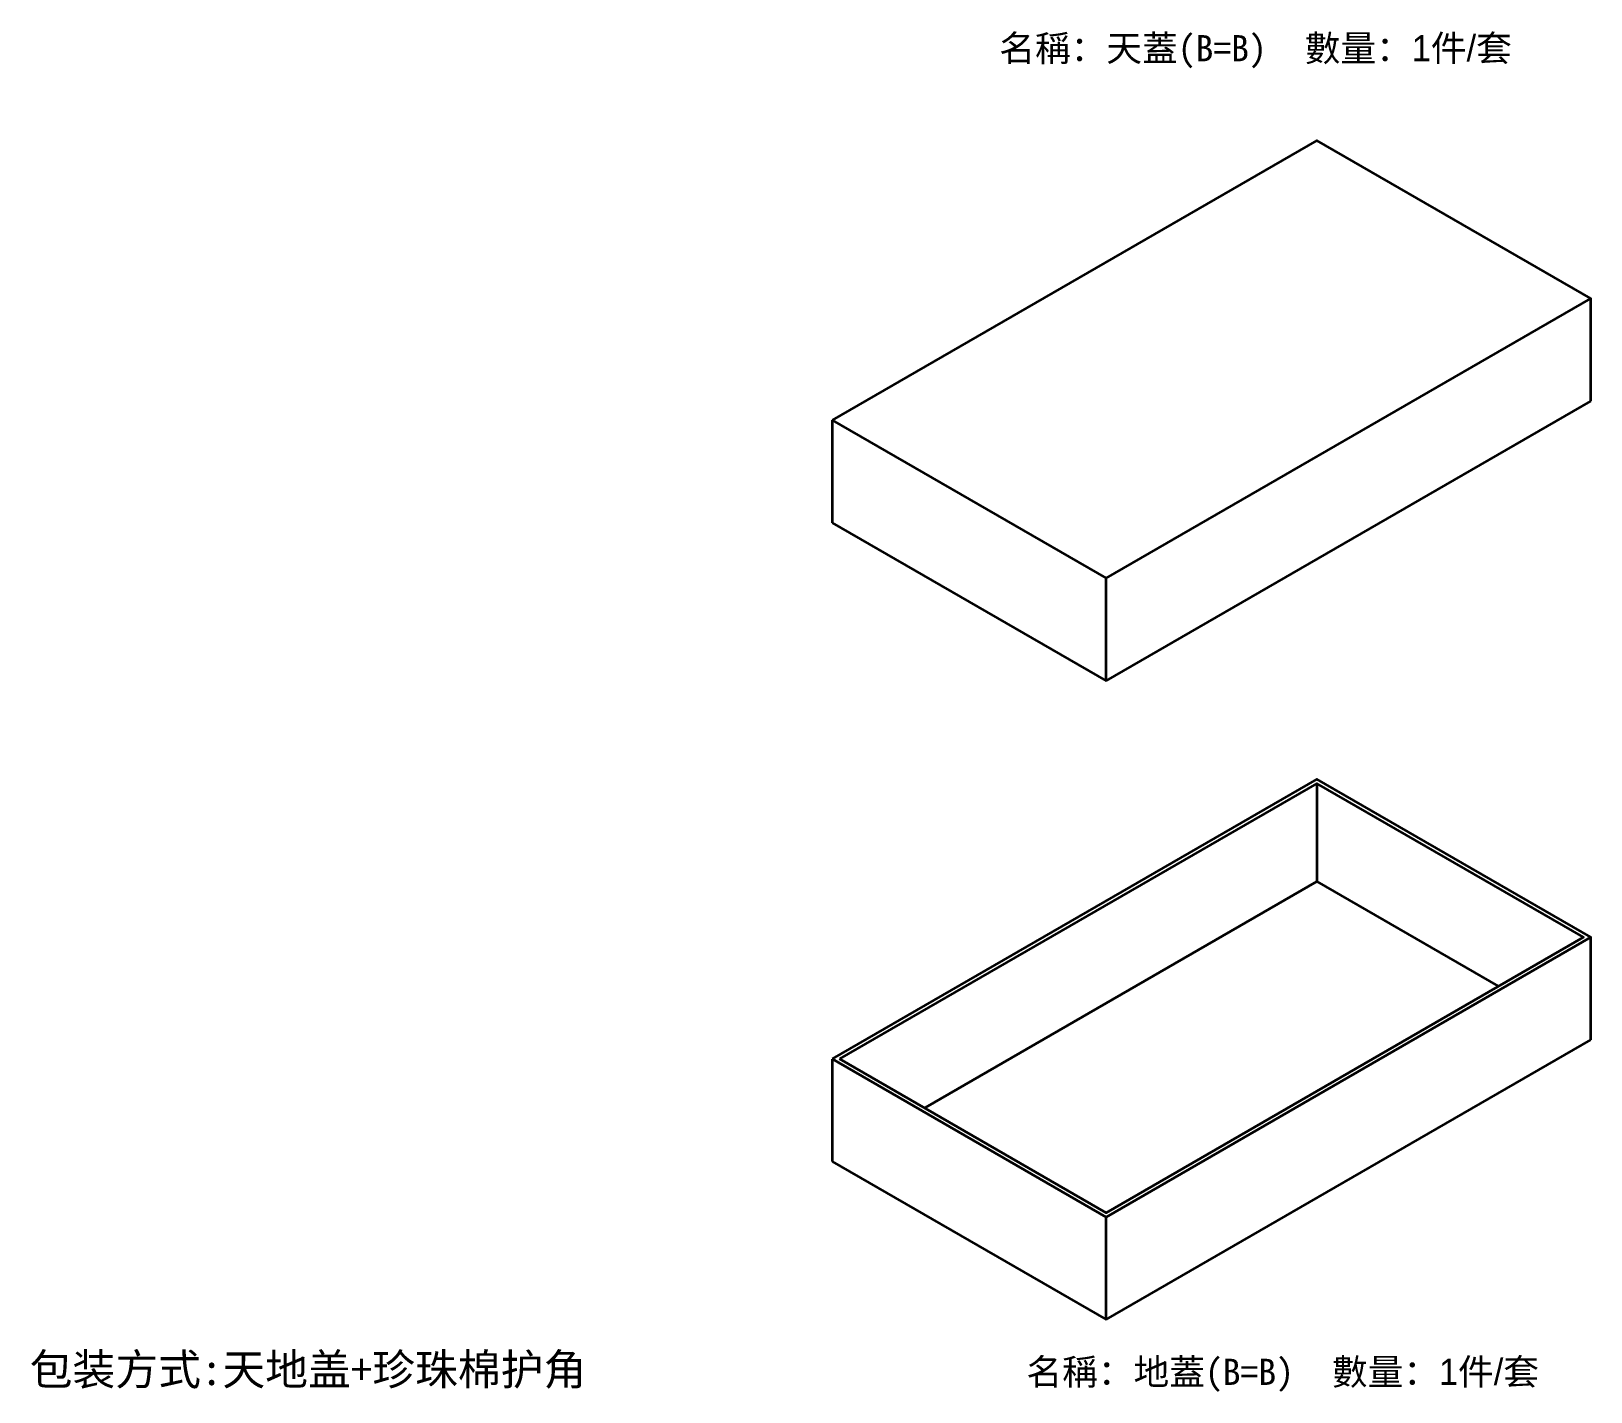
# Model space of a CAD drawing. Header units: millimetres. Extents: x -14293 to -12803, y -3493 to -2193.
import ezdxf

# ---------------------------------------------------------------- set-up
doc = ezdxf.new("R2010")
doc.units = ezdxf.units.MM
doc.header["$LTSCALE"] = 8
doc.header["$MEASUREMENT"] = 0
doc.layers.add('\\M+2BCD0\\M+2AA60\\M+2BD75', color=7, linetype='Continuous', lineweight=13)
doc.layers.add('\\M+2C3E4\\M+2BD74\\M+2BD75', color=7, linetype='Continuous', lineweight=35)
doc.styles.get("Standard").update_dxf_attribs({"font": 'PMingLiU.ttf'})

msp = doc.modelspace()

# ---------------------------------------------------------------- linework, layer by layer
at = {"layer": '\\M+2C3E4\\M+2BD74\\M+2BD75', "extrusion": (-0.707107, -0.408248, 0.57735)}
for p, q in [((-12803.3, -2546.2, -258.4), (-12803.3, -2448.2, -189.1)), ((-13266.4, -2813.6, 119.8), (-12803.3, -2546.2, -258.4)), ((-13528, -2564.6, -24.5), (-13528, -2662.5, -93.8)), ((-13528, -2662.5, -93.8), (-13266.4, -2813.6, 119.8)), ((-13266.4, -2813.6, 119.8), (-13266.4, -2715.6, 189.1)), ((-13064.9, -2911.6, -974.3), (-13064.9, -3005.5, -1049.3)), ((-12803.3, -3156.6, -835.7), (-12803.3, -3058.6, -766.4)), ((-13266.4, -3424, -457.6), (-12803.3, -3156.6, -835.7)), ((-13528, -3175, -601.9), (-13528, -3272.9, -671.2)), ((-13528, -3272.9, -671.2), (-13266.4, -3424, -457.6)), ((-13266.4, -3424, -457.6), (-13266.4, -3326, -388.3))]:
    msp.add_line(p, q, dxfattribs=at)
at = {"layer": '\\M+2C3E4\\M+2BD74\\M+2BD75', "extrusion": (0, 0.816497, 0.57735)}
for p, q in [((-13438.7, -3221.3, -744.1), (-13064.9, -3005.5, -1049.3)), ((-13064.9, -3005.5, -1049.3), (-12891.7, -3105.5, -907.9))]:
    msp.add_line(p, q, dxfattribs=at)
for points, elevation in [([(13528, 1460.6), (13266.4, 1722.2), (12803.3, 1259.1), (13064.9, 997.5)], -2108.1), ([(13528, 1341.6), (13266.4, 1603.3), (12803.3, 1140.1), (13064.9, 878.5)], -2939.8), ([(13521, 1341.6), (13266.4, 1596.2), (12810.3, 1140.1), (13064.9, 885.5)], -2939.8)]:
    msp.add_lwpolyline(points, close=True, dxfattribs=dict(at, elevation=elevation))

# ---------------------------------------------------------------- texts
at = {"layer": '\\M+2BCD0\\M+2AA60\\M+2BD75', "attachment_point": 1}
for s, insert, char_height, width in [('{\\fSimSun|b0|i0|c134|p2;名稱：天蓋(B=B)}    {\\fSimSun|b0|i0|c134|p2;數量：}1{\\fSimSun|b0|i0|c134|p2;件}/{\\fSimSun|b0|i0|c134|p2;套}', (-13368.4, -2196.5, -2978.5), 25, 707.211), ('{\\fSimSun|b0|i0|c134|p2;包装方式:天地盖+珍珠棉护角}', (-14294.7, -3456.6, -2978.5), 30, 1097.274), ('{\\fSimSun|b0|i0|c134|p2;名稱：地蓋(B=B)}    {\\fSimSun|b0|i0|c134|p2;數量：}1{\\fSimSun|b0|i0|c134|p2;件}/{\\fSimSun|b0|i0|c134|p2;套}', (-13342.4, -3461.4, -2978.5), 25, 767.597)]:
    msp.add_mtext(s, dxfattribs=dict(at, insert=insert, char_height=char_height, width=width))

doc.saveas('drawing.dxf')
